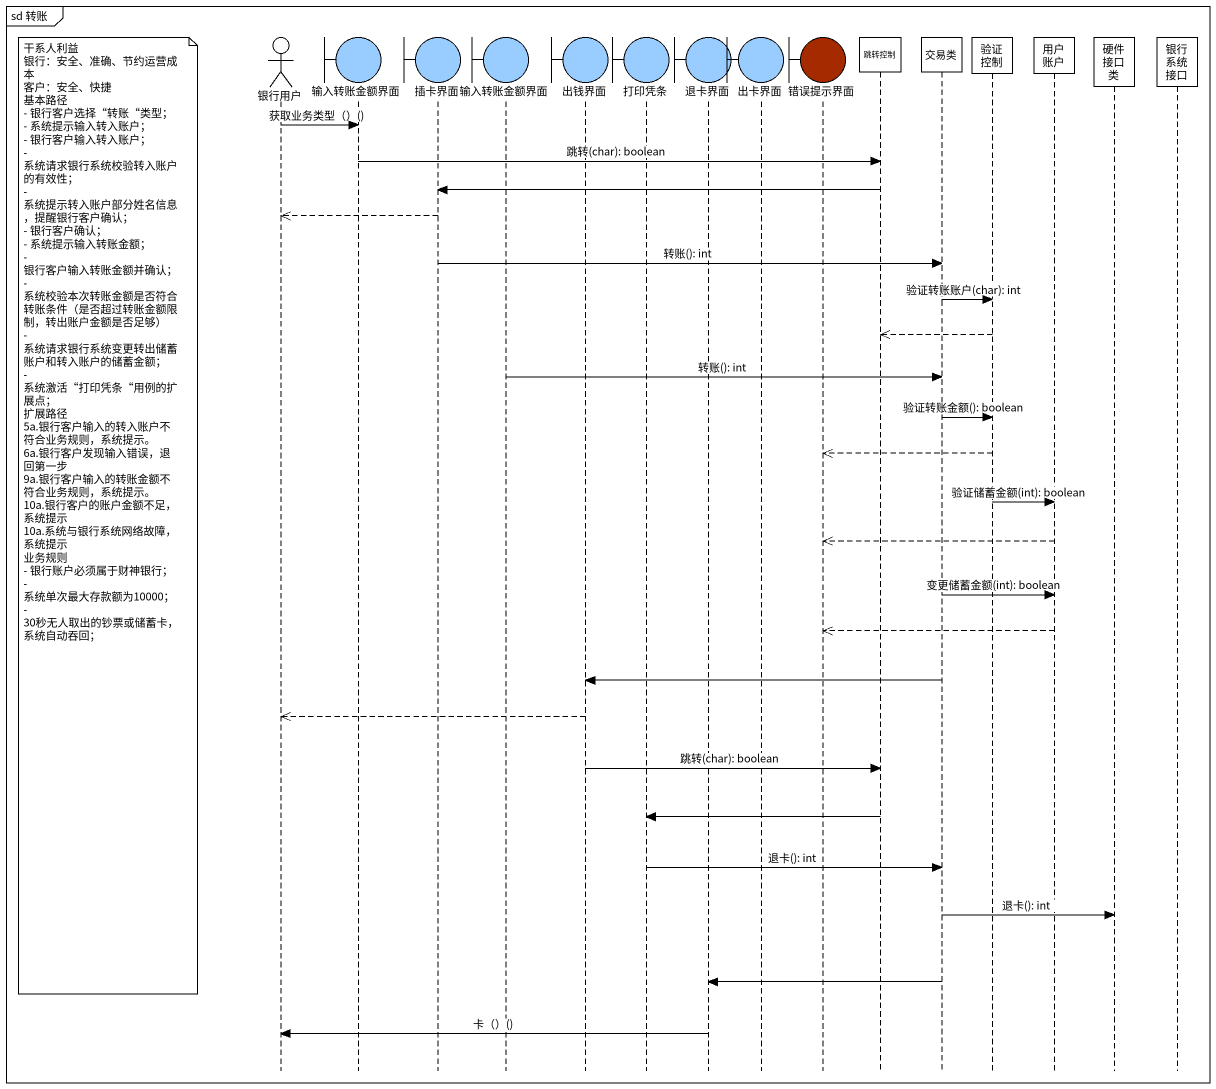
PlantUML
@startuml
mainframe sd 转账
hide footbox
actor 银行用户
boundary 输入转账金额界面 #99CCFF
boundary 插卡界面 #99CCFF
boundary "输入转账金额界面" as 输入转账金额界面_2 #99CCFF
boundary 出钱界面 #99CCFF
boundary 打印凭条 #99CCFF
boundary 退卡界面 #99CCFF
boundary 出卡界面 #99CCFF
boundary 错误提示界面 #A52A00
participant 跳转控制
participant 交易类
participant 验证控制
participant 用户账户
participant 硬件接口类
participant 银行系统接口

银行用户 -> 输入转账金额界面 : 获取业务类型（）()
输入转账金额界面 -> 跳转控制 : 跳转(char): boolean
跳转控制 -> 插卡界面
插卡界面 -->> 银行用户
插卡界面 -> 交易类 : 转账(): int
交易类 -> 验证控制 : 验证转账账户(char): int
验证控制 -->> 跳转控制
输入转账金额界面_2 -> 交易类 : 转账(): int
交易类 -> 验证控制 : 验证转账金额(): boolean
验证控制 -->> 错误提示界面
验证控制 -> 用户账户 : 验证储蓄金额(int): boolean
note left of 银行用户
  干系人利益
  银行：安全、准确、节约运营成本
  客户：安全、快捷
  基本路径
  - 银行客户选择“转账“类型；
  - 系统提示输入转入账户；
  - 银行客户输入转入账户；
  - 系统请求银行系统校验转入账户的有效性；
  - 系统提示转入账户部分姓名信息，提醒银行客户确认；
  - 银行客户确认；
  - 系统提示输入转账金额；
  - 银行客户输入转账金额并确认；
  - 系统校验本次转账金额是否符合转账条件（是否超过转账金额限制，转出账户金额是否足够）
  - 系统请求银行系统变更转出储蓄账户和转入账户的储蓄金额；
  - 系统激活“打印凭条“用例的扩展点；
  扩展路径
  5a.银行客户输入的转入账户不符合业务规则，系统提示。
  6a.银行客户发现输入错误，退回第一步
  9a.银行客户输入的转账金额不符合业务规则，系统提示。
  10a.银行客户的账户金额不足，系统提示
  10a.系统与银行系统网络故障，系统提示
  业务规则
  - 银行账户必须属于财神银行；
  - 系统单次最大存款额为10000；
  - 30秒无人取出的钞票或储蓄卡，系统自动吞回；
end note
用户账户 -->> 错误提示界面
交易类 -> 用户账户 : 变更储蓄金额(int): boolean
用户账户 -->> 错误提示界面
交易类 -> 出钱界面
出钱界面 -->> 银行用户
出钱界面 -> 跳转控制 : 跳转(char): boolean
跳转控制 -> 打印凭条
打印凭条 -> 交易类 : 退卡(): int
交易类 -> 硬件接口类 : 退卡(): int
交易类 -> 退卡界面
退卡界面 -> 银行用户 : 卡（）()
@enduml
